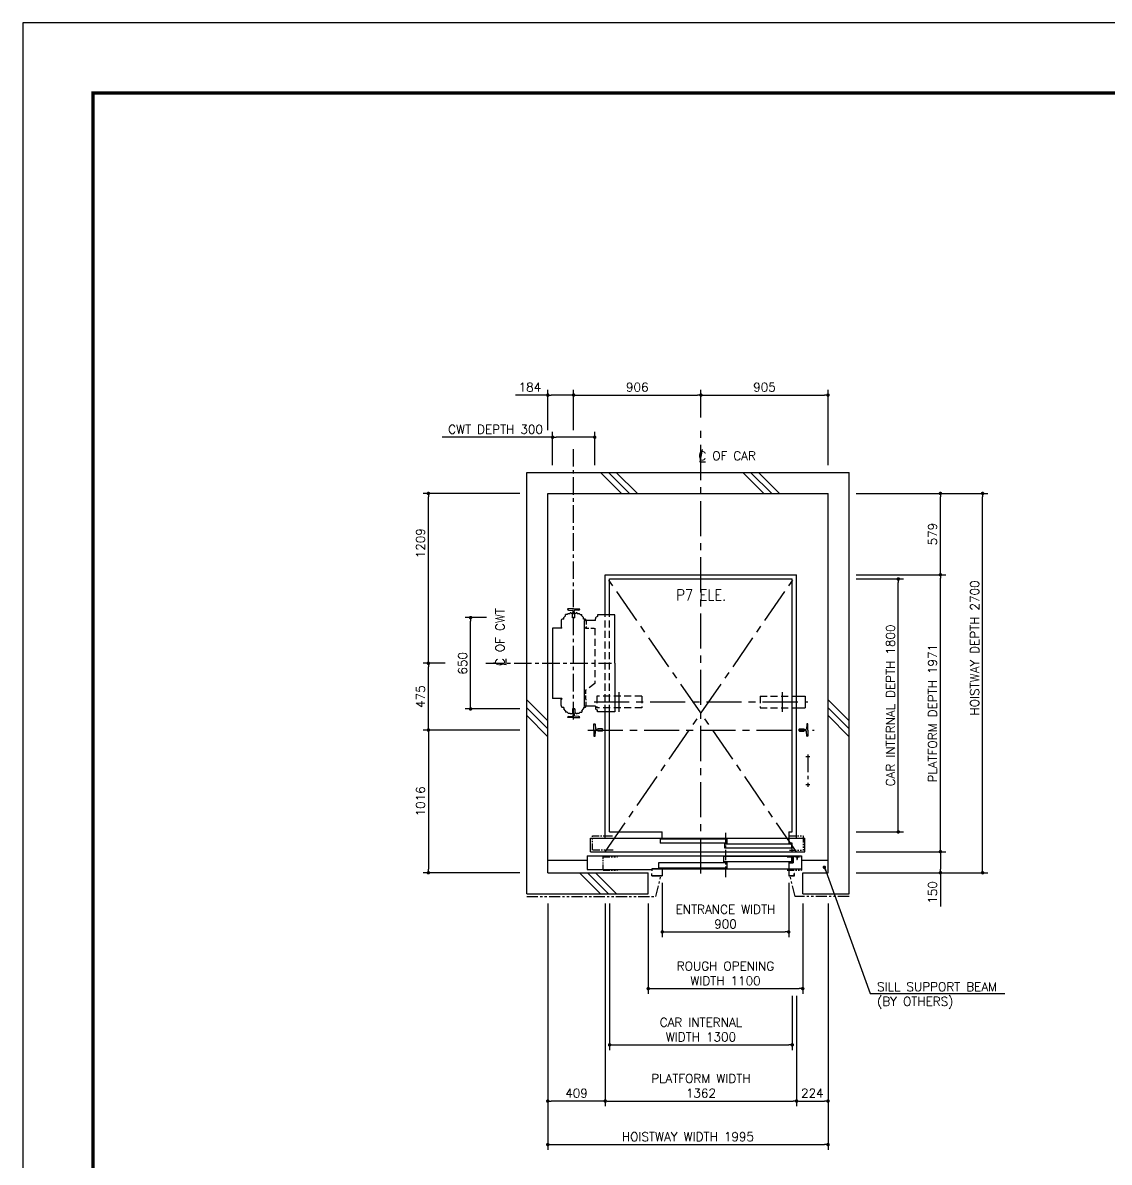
# Model space of a CAD drawing. Header units: millimetres. Extents: x -106996 to 276536, y -21995 to 37993.
# Drawn here: x -21000 to -13266, y -8110 to 0 of the extents above; entities that cross this region are included whole.
import ezdxf

# ---------------------------------------------------------------- set-up
doc = ezdxf.new("R2010")
doc.units = ezdxf.units.MM
doc.header["$LTSCALE"] = 100
for name, pattern in [('CENTERX2', [4, 2.5, -0.5, 0.5, -0.5]), ('DASHED', [0.75, 0.5, -0.25]), ('PHANTOM2', [31.75, 15.875, -3.175, 3.175, -3.175, 3.175, -3.175])]:
    doc.linetypes.add(name, pattern=pattern)
doc.layers.get('0').update_dxf_attribs({"color": 3})
for name, color, linetype in [('BUILDING', 3, 'Continuous'), ('CAR', 6, 'Continuous'), ('CENTER-LINE', 7, 'CENTERX2'), ('CWT', 1, 'Continuous'), ('DIM', 2, 'Continuous'), ('DOOR', 7, 'Continuous'), ('FRAME', 5, 'Continuous'), ('OTHERS', 4, 'Continuous'), ('TEXT', 7, 'Continuous'), ('W-DASHED-LINE', 111, 'PHANTOM2')]:
    doc.layers.add(name, color=color, linetype=linetype)
doc.styles.add('F1', font='romant.shx', dxfattribs={"width": 0.85})
doc.styles.get("Standard").update_dxf_attribs({"font": 'romans.shx', "bigfont": 'bigfont.shx'})
doc.dimstyles.new('1-50IN', dxfattribs={"dimscale": 25, "dimtxt": 2.5, "dimasz": 1, "dimexe": 1.5, "dimexo": 2, "dimgap": 1, "dimtad": 3, "dimdsep": 46, "dimtxsty": 'Standard', "dimblk1": 'DOT', "dimblk2": 'DOT', "dimsah": 1, "dimcen": 0.09, "dimclrd": 256, "dimclre": 256, "dimclrt": 256, "dimadec": 0, "dimazin": 0, "dimtfac": 1, "dimtmove": 0, "dimatfit": 3, "dimldrblk": 'DOT', "dimfxl": 0, "dimtolj": 1, "dimtzin": 0, "dimarcsym": 0})

# ---------------------------------------------------------------- blocks, each defined once
blk = doc.blocks.new('DOOR_2S_JJ900W')
at = {"layer": 'CAR'}
for p, q in [((-900, -45), (-900, 0)), ((0, 0), (0, -45))]:
    blk.add_line(p, q, dxfattribs=at)
at = {"layer": 'CENTER-LINE', "ltscale": 0.3}
blk.add_line((-450, -6.9), (-450, -324.4), dxfattribs=at)
at = {"layer": 'DOOR'}
for p, q in [((-1410, -45), (115, -45)), ((-1410, -141), (-1410, -45)), ((-915, -49), (-440, -49)), ((-915, -49), (-915, -81)), ((-915, -49), (-915, -81)), ((-440, -81), (-915, -81)), ((-440, -49), (-440, -81)), ((0, -45), (0, -81)), ((25, -81), (0, -81)), ((25, -141), (25, -81)), ((115, -141), (115, -45)), ((-1410, -141), (115, -141)), ((-455, -85), (20, -85)), ((-455, -117), (-455, -85)), ((20, -117), (-455, -117)), ((20, -85), (20, -117)), ((-1435, -171), (-1435, -267)), ((-1435, -171), (90, -171)), ((-925, -218), (-440, -218)), ((-925, -258), (-925, -218)), ((-465, -174), (-465, -214)), ((-465, -174), (20, -174)), ((20, -214), (-465, -214)), ((-440, -218), (-440, -258)), ((20, -174), (20, -214)), ((90, -171), (90, -262)), ((-1435, -267), (-975, -267)), ((-440, -258), (-925, -258)), ((-900, -262), (60, -262)), ((-900, -262), (90, -262))]:
    blk.add_line(p, q, dxfattribs=at)
at = {"layer": 'OTHERS'}
for p, q in [((0, -218), (30, -218)), ((0, -218), (0, -312)), ((1.6, -219.6), (31.6, -219.6)), ((1.6, -219.6), (1.6, -310.4)), ((30, -171), (30, -218)), ((30, -171), (60, -171)), ((31.6, -172.6), (31.6, -219.6)), ((31.6, -172.6), (58.4, -172.6)), ((58.4, -172.6), (58.4, -196)), ((58.4, -196), (60, -196)), ((60, -171), (60, -196)), ((-975, -262), (-975, -277)), ((-975, -262), (-900, -262)), ((-973.4, -277), (-975, -277)), ((-975, -312), (-975, -297)), ((-973.4, -297), (-975, -297)), ((-975, -312), (-900, -312)), ((-975, -312), (-900, -312)), ((-900, -262), (-974.8, -262)), ((-973.4, -263.6), (-973.4, -277)), ((-901.6, -263.6), (-973.4, -263.6)), ((-973.4, -310.4), (-973.4, -297)), ((-973.4, -310.4), (-901.6, -310.4)), ((-901.6, -263.6), (-901.6, -310.4)), ((-900, -262), (-900, -312)), ((0, -312), (40, -312)), ((1.6, -310.4), (38.4, -310.4)), ((38.4, -310.4), (38.4, -297)), ((40, -297), (38.4, -297)), ((40, -312), (40, -297)), ((40, -312), (40, -310.4))]:
    blk.add_line(p, q, dxfattribs=at)
at = {"layer": 'W-DASHED-LINE', "ltscale": 0.03}
for p, q in [((-1397, -27.5), (-1249, -27.5)), ((-1397, -131), (-1397, -27.5)), ((5, -27.5), (102, -27.5)), ((102, -27.5), (102, -131)), ((-1249, -131), (-1397, -131)), ((5, -131), (102, -131)), ((-1320, -178), (-1218.5, -178)), ((-10, -178), (90, -178)), ((-1320, -273), (-1218.5, -273)), ((-10, -273), (90, -273))]:
    blk.add_line(p, q, dxfattribs=at)
at = {"layer": 'W-DASHED-LINE', "ltscale": 0.025}
for p, q in [((-1320, -273), (-1320, -178)), ((90, -178), (90, -273))]:
    blk.add_line(p, q, dxfattribs=at)
blk = doc.blocks.new('RAIL2')
at = {"layer": 'OTHERS'}
for p, q in [((-62, 0), (-62, 44.5)), ((-62, 44.5), (-55.9, 44.5)), ((-62, 0), (-62, -44.5)), ((-54, 42.7), (-51.3, 8.6)), ((-37.3, 4), (-46.3, 4)), ((-33.4, 7.9), (-37.3, 4)), ((-1, 7.9), (-33.4, 7.9)), ((-1, 7.9), (0, 6.9)), ((0, 0), (0, 6.9)), ((0, 0), (0, -6.9)), ((-62, -44.5), (-55.9, -44.5)), ((-54, -42.7), (-51.3, -8.6)), ((-37.3, -4), (-46.3, -4)), ((-33.4, -7.9), (-37.3, -4)), ((-1, -7.9), (-33.4, -7.9)), ((-1, -7.9), (0, -6.9))]:
    blk.add_line(p, q, dxfattribs=at)
for centre, radius, start, end in [((-55.9, 42.5), 2, 4.51769, 90), ((-46.3, 9), 5, 184.51769, 270), ((-55.9, -42.5), 2, 270, 355.48231), ((-46.3, -9), 5, 90, 175.48231)]:
    blk.add_arc(centre, radius, start, end, dxfattribs=at)
blk = doc.blocks.new('GOV')
at = {"layer": 'OTHERS', "linetype": 'CENTERX2', "ltscale": 0.5}
for p, q in [((15, 0), (-15, 0)), ((0, 15), (0, -215)), ((15, -200), (-15, -200))]:
    blk.add_line(p, q, dxfattribs=at)
for centre in [(0, 0), (0, -200)]:
    blk.add_circle(centre, 3, dxfattribs=at)
blk = doc.blocks.new('RS_L')
at = {"layer": 'OTHERS', "linetype": 'DASHED'}
for p, q in [((-160, 41.5), (-160, -41.5)), ((160, 41.5), (-160, 41.5)), ((160, 41.5), (160, -41.5)), ((160, -41.5), (-160, -41.5))]:
    blk.add_line(p, q, dxfattribs=at)
blk = doc.blocks.new('RS_R')
at = {"layer": 'OTHERS', "linetype": 'DASHED'}
for p, q in [((-160, 41.5), (-160, -41.5)), ((-160, 41.5), (100, 41.5)), ((-160, -41.5), (100, -41.5))]:
    blk.add_line(p, q, dxfattribs=at)
at = {"layer": 'OTHERS'}
for p, q in [((100, 41.5), (160, 41.5)), ((160, 41.5), (160, -41.5)), ((100, -41.5), (160, -41.5))]:
    blk.add_line(p, q, dxfattribs=at)
blk = doc.blocks.new('CWT_A03')
at = {"layer": 'CWT'}
for p, q in [((-57.5, 337.5), (-70, 325)), ((-70, 315), (-70, 325)), ((-47, 348), (-57.5, 348)), ((-57.5, 337.5), (-57.5, 348)), ((-40, 355), (-47, 348)), ((-40, 355), (-24.5, 355)), ((-24.5, 355), (-24.5, 360)), ((-18.5, 360), (-24.5, 360)), ((-18.5, 357), (-18.5, 360)), ((-18.5, 357), (-8.5, 357)), ((-8.5, 324), (-8.5, 357)), ((8.5, 324), (8.5, 354)), ((14.9, 354), (8.5, 354)), ((18.5, 354), (14.9, 354)), ((18.5, 354), (18.5, 359)), ((24.5, 359), (18.5, 359)), ((24.5, 355), (24.5, 359)), ((24.5, 355), (40, 355)), ((40, 355), (47, 348)), ((47, 348), (57.5, 348)), ((57.5, 337.5), (57.5, 348)), ((57.5, 337.5), (70, 325)), ((70, 315), (70, 325)), ((-90, 300), (-90, 255)), ((-90, 255), (-84, 255)), ((-84, 250), (-90, 250)), ((-84, 250), (-84, 255)), ((-70, 315), (-75, 315)), ((8.5, 324), (-8.5, 324)), ((75, 315), (70, 315)), ((-84, -250), (-90, -250)), ((-90, -255), (-84, -255)), ((-90, -300), (-90, -255)), ((-84, -250), (-84, -255)), ((-70, -315), (-75, -315)), ((-70, -315), (-70, -325)), ((-8.5, -324), (-8.5, -357)), ((8.5, -324), (-8.5, -324)), ((8.5, -324), (8.5, -354)), ((75, -315), (70, -315)), ((70, -315), (70, -325)), ((-57.5, -337.5), (-70, -325)), ((-57.5, -337.5), (-57.5, -348)), ((-47, -348), (-57.5, -348)), ((-40, -355), (-47, -348)), ((-40, -355), (-24.5, -355)), ((-24.5, -355), (-24.5, -360)), ((-18.5, -360), (-24.5, -360)), ((-18.5, -357), (-18.5, -360)), ((-18.5, -357), (-8.5, -357)), ((14.9, -354), (8.5, -354)), ((18.5, -354), (14.9, -354)), ((18.5, -354), (18.5, -359)), ((24.5, -359), (18.5, -359)), ((24.5, -355), (40, -355)), ((24.5, -355), (24.5, -359)), ((40, -355), (47, -348)), ((47, -348), (57.5, -348)), ((57.5, -337.5), (70, -325)), ((57.5, -337.5), (57.5, -348))]:
    blk.add_line(p, q, dxfattribs=at)
at = {"layer": 'CWT', "ltscale": 2}
for p, q in [((-150, 250), (-150, -250)), ((-84, 250), (-150, 250)), ((-84, -250), (-150, -250))]:
    blk.add_line(p, q, dxfattribs=at)
at = {"layer": 'CWT', "linetype": 'DASHED', "ltscale": 0.5}
for p, q in [((84, 255), (90, 255)), ((84, 255), (84, 250)), ((84, 250), (150, 250)), ((90, 300), (90, 255)), ((84, -192.1), (84, -255)), ((84, -255), (90, -255)), ((90, -300), (90, -255))]:
    blk.add_line(p, q, dxfattribs=at)
at = {"layer": 'CWT', "linetype": 'DASHED'}
for p, q in [((150, 250), (150, -145)), ((150, -145), (84, -192.1))]:
    blk.add_line(p, q, dxfattribs=at)
at = {"layer": 'CWT'}
for centre, start, end in [((-75, 300), 90, 180), ((75, 300), 0, 90), ((-75, -300), 180, 199.47122), ((-75, -300), 199.47122, 270), ((75, -300), 270, 340.52878), ((75, -300), 340.52878, 0)]:
    blk.add_arc(centre, 15, start, end, dxfattribs=at)
at = {"layer": 'OTHERS'}
for p, q in [((0, 387), (-44.5, 387)), ((-44.5, 387), (-44.5, 386.5)), ((-37.1, 378.5), (-8.6, 376.3)), ((-7.9, 358.4), (-4, 362.3)), ((-7.9, 326), (-7.9, 358.4)), ((-7.9, 326), (-6.9, 325)), ((0, 325), (-6.9, 325)), ((-4, 362.3), (-4, 371.3)), ((0, 387), (44.5, 387)), ((0, 325), (6.9, 325)), ((4, 362.3), (4, 371.3)), ((7.9, 358.4), (4, 362.3)), ((7.9, 326), (6.9, 325)), ((7.9, 326), (7.9, 358.4)), ((37.1, 378.5), (8.6, 376.3)), ((44.5, 387), (44.5, 386.5)), ((-44.5, -387), (-44.5, -386.5)), ((0, -387), (-44.5, -387)), ((-37.1, -378.5), (-8.6, -376.3)), ((-7.9, -326), (-6.9, -325)), ((-7.9, -326), (-7.9, -358.4)), ((-7.9, -358.4), (-4, -362.3)), ((0, -325), (-6.9, -325)), ((-4, -362.3), (-4, -371.3)), ((0, -325), (6.9, -325)), ((0, -387), (44.5, -387)), ((7.9, -358.4), (4, -362.3)), ((4, -362.3), (4, -371.3)), ((7.9, -326), (6.9, -325)), ((7.9, -326), (7.9, -358.4)), ((37.1, -378.5), (8.6, -376.3)), ((44.5, -387), (44.5, -386.5))]:
    blk.add_line(p, q, dxfattribs=at)
for centre, radius, start, end in [((-36.5, 386.5), 8, 180, 265.48231), ((-9, 371.3), 5, 0, 85.48231), ((9, 371.3), 5, 94.51769, 180), ((36.5, 386.5), 8, 274.51769, 0), ((-36.5, -386.5), 8, 94.51769, 180), ((-9, -371.3), 5, 274.51769, 0), ((9, -371.3), 5, 180, 265.48231), ((36.5, -386.5), 8, 0, 85.48231)]:
    blk.add_arc(centre, radius, start, end, dxfattribs=at)
blk = doc.blocks.new('CWT_OUT_B')
at = {"layer": 'CWT', "color": 2, "linetype": 'Continuous'}
for p, q in [((292.7, 345), (170, 345)), ((170, 345), (170, 332.5)), ((292.7, 0), (292.7, 345)), ((76, 305), (76, -305)), ((155, 305), (76, 305)), ((155, 305), (155, 317.5)), ((292.7, 0), (292.7, -345)), ((155, -305), (76, -305)), ((155, -305), (155, -317.5)), ((170, -345), (170, -332.5)), ((292.7, -345), (170, -345))]:
    blk.add_line(p, q, dxfattribs=at)
for centre, start, end in [((170, 317.5), 90, 180), ((170, -317.5), 180, 270)]:
    blk.add_arc(centre, 15, start, end, dxfattribs=at)
blk = doc.blocks.new('CL_CAR')
at = {"layer": 'DIM'}
for p, q in [((7.8, 89), (-7.8, 0)), ((-7.8, 0), (32, 0))]:
    blk.add_line(p, q, dxfattribs=at)
at = {"layer": 'DIM', "insert": (-18.6, 12.6), "char_height": 62.5, "attachment_point": 7}
blk.add_mtext('C OF CAR', dxfattribs=at)
blk = doc.blocks.new('CL_CWT')
at = {"layer": 'DIM'}
for p, q in [((-89, 6.7), (0, -9)), ((0, -9), (0, 30.9))]:
    blk.add_line(p, q, dxfattribs=at)
at = {"layer": 'DIM', "insert": (-12.6, -19.8), "char_height": 62.5, "attachment_point": 7, "rotation": 90}
blk.add_mtext('C OF CWT', dxfattribs=at)
blk = doc.blocks.new('_DOT')
at = {"color": 0, "linetype": 'ByBlock'}
blk.add_line((-0.5, 0), (-1, 0), dxfattribs=at)
at = {"color": 0, "linetype": 'ByBlock', "const_width": 0.5}
blk.add_lwpolyline([(-0.25, 0, 1), (0.25, 0, 1)], format="xyb", close=True, dxfattribs=at)
blk = doc.blocks.new('*D161')
at = {"layer": 'DEFPOINTS', "color": 0, "transparency": 16777216}
for p in [(-16447.5, -6071), (-15547.5, -6071), (-15547.5, -6471)]:
    blk.add_point(p, dxfattribs=at)
at = {"layer": 'DIM', "lineweight": -2, "transparency": 16777216}
for p, q in [((-16447.5, -6121), (-16447.5, -6508.5)), ((-15547.5, -6121), (-15547.5, -6508.5)), ((-16422.5, -6471), (-15572.5, -6471))]:
    blk.add_line(p, q, dxfattribs=at)
at = {"layer": 'DIM', "lineweight": -2, "transparency": 16777216, "xscale": 25, "yscale": 25, "zscale": 25, "rotation": 180}
blk.add_blockref('_DOT', (-16447.5, -6471), dxfattribs=at)
at = {"layer": 'DIM', "lineweight": -2, "transparency": 16777216, "xscale": 25, "yscale": 25, "zscale": 25}
blk.add_blockref('_DOT', (-15547.5, -6471), dxfattribs=at)
at = {"layer": 'DIM', "transparency": 16777216, "insert": (-15997.5, -6362.7), "char_height": 62.5, "attachment_point": 5}
blk.add_mtext('\\A1;ENTRANCE WIDTH\\P900', dxfattribs=at)
blk = doc.blocks.new('*D162')
at = {"layer": 'DEFPOINTS', "color": 0, "transparency": 16777216}
for p in [(-16547.5, -6220), (-15447.5, -6220), (-15447.5, -6875)]:
    blk.add_point(p, dxfattribs=at)
at = {"layer": 'DIM', "lineweight": -2, "transparency": 16777216}
for p, q in [((-16547.5, -6270), (-16547.5, -6912.5)), ((-15447.5, -6270), (-15447.5, -6912.5)), ((-16522.5, -6875), (-15472.5, -6875))]:
    blk.add_line(p, q, dxfattribs=at)
at = {"layer": 'DIM', "lineweight": -2, "transparency": 16777216, "xscale": 25, "yscale": 25, "zscale": 25, "rotation": 180}
blk.add_blockref('_DOT', (-16547.5, -6875), dxfattribs=at)
at = {"layer": 'DIM', "lineweight": -2, "transparency": 16777216, "xscale": 25, "yscale": 25, "zscale": 25}
blk.add_blockref('_DOT', (-15447.5, -6875), dxfattribs=at)
at = {"layer": 'DIM', "transparency": 16777216, "insert": (-15997.5, -6766.7), "char_height": 62.5, "attachment_point": 5}
blk.add_mtext('\\A1;ROUGH OPENING\\PWIDTH 1100', dxfattribs=at)
blk = doc.blocks.new('*D163')
at = {"layer": 'DEFPOINTS', "color": 0, "transparency": 16777216}
for p in [(-16822.5, -6220), (-15522.5, -6875), (-15522.5, -7275)]:
    blk.add_point(p, dxfattribs=at)
at = {"layer": 'DIM', "lineweight": -2, "transparency": 16777216}
for p, q in [((-16822.5, -6270), (-16822.5, -7312.5)), ((-15522.5, -6925), (-15522.5, -7312.5)), ((-16797.5, -7275), (-15547.5, -7275))]:
    blk.add_line(p, q, dxfattribs=at)
at = {"layer": 'DIM', "lineweight": -2, "transparency": 16777216, "xscale": 25, "yscale": 25, "zscale": 25, "rotation": 180}
blk.add_blockref('_DOT', (-16822.5, -7275), dxfattribs=at)
at = {"layer": 'DIM', "lineweight": -2, "transparency": 16777216, "xscale": 25, "yscale": 25, "zscale": 25}
blk.add_blockref('_DOT', (-15522.5, -7275), dxfattribs=at)
at = {"layer": 'DIM', "transparency": 16777216, "insert": (-16172.5, -7166.7), "char_height": 62.5, "attachment_point": 5}
blk.add_mtext('\\A1;CAR INTERNAL\\PWIDTH 1300', dxfattribs=at)
blk = doc.blocks.new('*D164')
at = {"layer": 'DEFPOINTS', "color": 0, "transparency": 16777216}
for p in [(-16853.5, -6220), (-15491.5, -6875), (-15491.5, -7675)]:
    blk.add_point(p, dxfattribs=at)
at = {"layer": 'DIM', "lineweight": -2, "transparency": 16777216}
for p, q in [((-16853.5, -6270), (-16853.5, -7712.5)), ((-15491.5, -6925), (-15491.5, -7712.5)), ((-16828.5, -7675), (-15516.5, -7675))]:
    blk.add_line(p, q, dxfattribs=at)
at = {"layer": 'DIM', "lineweight": -2, "transparency": 16777216, "xscale": 25, "yscale": 25, "zscale": 25, "rotation": 180}
blk.add_blockref('_DOT', (-16853.5, -7675), dxfattribs=at)
at = {"layer": 'DIM', "lineweight": -2, "transparency": 16777216, "xscale": 25, "yscale": 25, "zscale": 25}
blk.add_blockref('_DOT', (-15491.5, -7675), dxfattribs=at)
at = {"layer": 'DIM', "transparency": 16777216, "insert": (-16172.5, -7566.7), "char_height": 62.5, "attachment_point": 5}
blk.add_mtext('\\A1;PLATFORM WIDTH\\P1362', dxfattribs=at)
blk = doc.blocks.new('*D165')
at = {"layer": 'DEFPOINTS', "color": 0, "transparency": 16777216}
for p in [(-17262.5, -6220), (-15267.5, -6220), (-15267.5, -7985)]:
    blk.add_point(p, dxfattribs=at)
at = {"layer": 'DIM', "lineweight": -2, "transparency": 16777216}
for p, q in [((-17262.5, -6270), (-17262.5, -8022.5)), ((-15267.5, -6270), (-15267.5, -8022.5)), ((-17237.5, -7985), (-15292.5, -7985))]:
    blk.add_line(p, q, dxfattribs=at)
at = {"layer": 'DIM', "lineweight": -2, "transparency": 16777216, "xscale": 25, "yscale": 25, "zscale": 25, "rotation": 180}
blk.add_blockref('_DOT', (-17262.5, -7985), dxfattribs=at)
at = {"layer": 'DIM', "lineweight": -2, "transparency": 16777216, "xscale": 25, "yscale": 25, "zscale": 25}
blk.add_blockref('_DOT', (-15267.5, -7985), dxfattribs=at)
at = {"layer": 'DIM', "transparency": 16777216, "insert": (-16265, -7928.8), "char_height": 62.5, "attachment_point": 5}
blk.add_mtext('\\A1;HOISTWAY WIDTH 1995', dxfattribs=at)
blk = doc.blocks.new('*D166')
at = {"layer": 'DEFPOINTS', "color": 0, "transparency": 16777216}
for p in [(-17262.5, -6220), (-16853.5, -6220), (-17262.5, -7675)]:
    blk.add_point(p, dxfattribs=at)
at = {"layer": 'DIM', "lineweight": -2, "transparency": 16777216}
for p, q in [((-17262.5, -6270), (-17262.5, -7712.5)), ((-16853.5, -6270), (-16853.5, -7712.5)), ((-16878.5, -7675), (-17237.5, -7675))]:
    blk.add_line(p, q, dxfattribs=at)
at = {"layer": 'DIM', "lineweight": -2, "transparency": 16777216, "xscale": 25, "yscale": 25, "zscale": 25, "rotation": 180}
blk.add_blockref('_DOT', (-17262.5, -7675), dxfattribs=at)
at = {"layer": 'DIM', "lineweight": -2, "transparency": 16777216, "xscale": 25, "yscale": 25, "zscale": 25}
blk.add_blockref('_DOT', (-16853.5, -7675), dxfattribs=at)
at = {"layer": 'DIM', "transparency": 16777216, "insert": (-17058, -7618.8), "char_height": 62.5, "attachment_point": 5}
blk.add_mtext('\\A1;409', dxfattribs=at)
blk = doc.blocks.new('*D167')
at = {"layer": 'DEFPOINTS', "color": 0, "transparency": 16777216}
for p in [(-15267.5, -6220), (-15491.5, -6875), (-15267.5, -7675)]:
    blk.add_point(p, dxfattribs=at)
at = {"layer": 'DIM', "lineweight": -2, "transparency": 16777216}
for p, q in [((-15267.5, -6270), (-15267.5, -7712.5)), ((-15491.5, -6925), (-15491.5, -7712.5)), ((-15466.5, -7675), (-15292.5, -7675))]:
    blk.add_line(p, q, dxfattribs=at)
at = {"layer": 'DIM', "lineweight": -2, "transparency": 16777216, "xscale": 25, "yscale": 25, "zscale": 25, "rotation": 180}
blk.add_blockref('_DOT', (-15491.5, -7675), dxfattribs=at)
at = {"layer": 'DIM', "lineweight": -2, "transparency": 16777216, "xscale": 25, "yscale": 25, "zscale": 25}
blk.add_blockref('_DOT', (-15267.5, -7675), dxfattribs=at)
at = {"layer": 'DIM', "transparency": 16777216, "insert": (-15379.5, -7618.8), "char_height": 62.5, "attachment_point": 5}
blk.add_mtext('\\A1;224', dxfattribs=at)
blk = doc.blocks.new('*D168')
at = {"layer": 'DEFPOINTS', "color": 0, "transparency": 16777216}
for p in [(-17412.5, -5034), (-18112.5, -6050), (-17412.5, -6050)]:
    blk.add_point(p, dxfattribs=at)
at = {"layer": 'DIM', "lineweight": -2, "transparency": 16777216}
for p, q in [((-17462.5, -5034), (-18150, -5034)), ((-18112.5, -5059), (-18112.5, -6025)), ((-17462.5, -6050), (-18150, -6050))]:
    blk.add_line(p, q, dxfattribs=at)
at = {"layer": 'DIM', "lineweight": -2, "transparency": 16777216, "xscale": 25, "yscale": 25, "zscale": 25}
for p, rotation in [((-18112.5, -5034), 90), ((-18112.5, -6050), 270)]:
    blk.add_blockref('_DOT', p, dxfattribs=dict(at, rotation=rotation))
at = {"layer": 'DIM', "transparency": 16777216, "insert": (-18168.7, -5542), "char_height": 62.5, "attachment_point": 5, "rotation": 90}
blk.add_mtext('\\A1;1016', dxfattribs=at)
blk = doc.blocks.new('*D169')
at = {"layer": 'DEFPOINTS', "color": 0, "transparency": 16777216}
for p in [(-18112.5, -4559), (-17942.5, -4559), (-17412.5, -5034)]:
    blk.add_point(p, dxfattribs=at)
at = {"layer": 'DIM', "lineweight": -2, "transparency": 16777216}
for p, q in [((-17992.5, -4559), (-18150, -4559)), ((-18112.5, -5009), (-18112.5, -4584)), ((-17462.5, -5034), (-18150, -5034))]:
    blk.add_line(p, q, dxfattribs=at)
at = {"layer": 'DIM', "lineweight": -2, "transparency": 16777216, "xscale": 25, "yscale": 25, "zscale": 25}
for p, rotation in [((-18112.5, -4559), 90), ((-18112.5, -5034), 270)]:
    blk.add_blockref('_DOT', p, dxfattribs=dict(at, rotation=rotation))
at = {"layer": 'DIM', "transparency": 16777216, "insert": (-18168.7, -4796.5), "char_height": 62.5, "attachment_point": 5, "rotation": 90}
blk.add_mtext('\\A1;475', dxfattribs=at)
blk = doc.blocks.new('*D170')
at = {"layer": 'DEFPOINTS', "color": 0, "transparency": 16777216}
for p in [(-18112.5, -3350), (-17412.5, -3350), (-17942.5, -4559)]:
    blk.add_point(p, dxfattribs=at)
at = {"layer": 'DIM', "lineweight": -2, "transparency": 16777216}
for p, q in [((-17462.5, -3350), (-18150, -3350)), ((-18112.5, -4534), (-18112.5, -3375)), ((-17992.5, -4559), (-18150, -4559))]:
    blk.add_line(p, q, dxfattribs=at)
at = {"layer": 'DIM', "lineweight": -2, "transparency": 16777216, "xscale": 25, "yscale": 25, "zscale": 25}
for p, rotation in [((-18112.5, -3350), 90), ((-18112.5, -4559), 270)]:
    blk.add_blockref('_DOT', p, dxfattribs=dict(at, rotation=rotation))
at = {"layer": 'DIM', "transparency": 16777216, "insert": (-18168.7, -3704.5), "char_height": 62.5, "attachment_point": 5, "rotation": 90}
blk.add_mtext('\\A1;1209', dxfattribs=at)
blk = doc.blocks.new('*D171')
at = {"layer": 'DEFPOINTS', "color": 0, "transparency": 16777216}
for p in [(-17812.5, -4234), (-17649.5, -4234), (-17412.5, -4884)]:
    blk.add_point(p, dxfattribs=at)
at = {"layer": 'DIM', "lineweight": -2, "transparency": 16777216}
for p, q in [((-17699.5, -4234), (-17850, -4234)), ((-17812.5, -4859), (-17812.5, -4259)), ((-17462.5, -4884), (-17850, -4884))]:
    blk.add_line(p, q, dxfattribs=at)
at = {"layer": 'DIM', "lineweight": -2, "transparency": 16777216, "xscale": 25, "yscale": 25, "zscale": 25}
for p, rotation in [((-17812.5, -4234), 90), ((-17812.5, -4884), 270)]:
    blk.add_blockref('_DOT', p, dxfattribs=dict(at, rotation=rotation))
at = {"layer": 'DIM', "transparency": 16777216, "insert": (-17868.7, -4559), "char_height": 62.5, "attachment_point": 5, "rotation": 90}
blk.add_mtext('\\A1;650', dxfattribs=at)
blk = doc.blocks.new('*D172')
at = {"layer": 'DEFPOINTS', "color": 0, "transparency": 16777216}
for p in [(-17262.5, -2650), (-17262.5, -2950), (-17078.5, -2950)]:
    blk.add_point(p, dxfattribs=at)
at = {"layer": 'DIM', "lineweight": -2, "transparency": 16777216}
for p, q in [((-17262.5, -2650), (-17492.3, -2650)), ((-17262.5, -2900), (-17262.5, -2612.5)), ((-17103.5, -2650), (-17237.5, -2650)), ((-17078.5, -2900), (-17078.5, -2612.5))]:
    blk.add_line(p, q, dxfattribs=at)
at = {"layer": 'DIM', "lineweight": -2, "transparency": 16777216, "xscale": 25, "yscale": 25, "zscale": 25, "rotation": 180}
blk.add_blockref('_DOT', (-17262.5, -2650), dxfattribs=at)
at = {"layer": 'DIM', "lineweight": -2, "transparency": 16777216, "xscale": 25, "yscale": 25, "zscale": 25}
blk.add_blockref('_DOT', (-17078.5, -2650), dxfattribs=at)
at = {"layer": 'DIM', "transparency": 16777216, "insert": (-17389.9, -2593.8), "char_height": 62.5, "attachment_point": 5}
blk.add_mtext('\\A1;184', dxfattribs=at)
blk = doc.blocks.new('*D173')
at = {"layer": 'DEFPOINTS', "color": 0, "transparency": 16777216}
for p in [(-16172.5, -2650), (-16172.5, -2860.5), (-17078.5, -2950)]:
    blk.add_point(p, dxfattribs=at)
at = {"layer": 'DIM', "lineweight": -2, "transparency": 16777216}
for p, q in [((-17078.5, -2900), (-17078.5, -2612.5)), ((-17053.5, -2650), (-16197.5, -2650)), ((-16172.5, -2810.5), (-16172.5, -2612.5))]:
    blk.add_line(p, q, dxfattribs=at)
at = {"layer": 'DIM', "lineweight": -2, "transparency": 16777216, "xscale": 25, "yscale": 25, "zscale": 25, "rotation": 180}
blk.add_blockref('_DOT', (-17078.5, -2650), dxfattribs=at)
at = {"layer": 'DIM', "lineweight": -2, "transparency": 16777216, "xscale": 25, "yscale": 25, "zscale": 25}
blk.add_blockref('_DOT', (-16172.5, -2650), dxfattribs=at)
at = {"layer": 'DIM', "transparency": 16777216, "insert": (-16625.5, -2593.8), "char_height": 62.5, "attachment_point": 5}
blk.add_mtext('\\A1;906', dxfattribs=at)
blk = doc.blocks.new('*D174')
at = {"layer": 'DEFPOINTS', "color": 0, "transparency": 16777216}
for p in [(-15267.5, -2650), (-16172.5, -2860.5), (-15267.5, -3200)]:
    blk.add_point(p, dxfattribs=at)
at = {"layer": 'DIM', "lineweight": -2, "transparency": 16777216}
for p, q in [((-16172.5, -2810.5), (-16172.5, -2612.5)), ((-16147.5, -2650), (-15292.5, -2650)), ((-15267.5, -3150), (-15267.5, -2612.5))]:
    blk.add_line(p, q, dxfattribs=at)
at = {"layer": 'DIM', "lineweight": -2, "transparency": 16777216, "xscale": 25, "yscale": 25, "zscale": 25, "rotation": 180}
blk.add_blockref('_DOT', (-16172.5, -2650), dxfattribs=at)
at = {"layer": 'DIM', "lineweight": -2, "transparency": 16777216, "xscale": 25, "yscale": 25, "zscale": 25}
blk.add_blockref('_DOT', (-15267.5, -2650), dxfattribs=at)
at = {"layer": 'DIM', "transparency": 16777216, "insert": (-15720, -2593.8), "char_height": 62.5, "attachment_point": 5}
blk.add_mtext('\\A1;905', dxfattribs=at)
blk = doc.blocks.new('*D175')
at = {"layer": 'DEFPOINTS', "color": 0, "transparency": 16777216}
for p in [(-17228.5, -2950), (-17228.5, -3200), (-16928.5, -3200)]:
    blk.add_point(p, dxfattribs=at)
at = {"layer": 'DIM', "lineweight": -2, "transparency": 16777216}
for p, q in [((-17228.5, -3150), (-17228.5, -2912.5)), ((-16928.5, -3150), (-16928.5, -2912.5)), ((-17228.5, -2950), (-18015.4, -2950)), ((-16953.5, -2950), (-17203.5, -2950))]:
    blk.add_line(p, q, dxfattribs=at)
at = {"layer": 'DIM', "lineweight": -2, "transparency": 16777216, "xscale": 25, "yscale": 25, "zscale": 25, "rotation": 180}
blk.add_blockref('_DOT', (-17228.5, -2950), dxfattribs=at)
at = {"layer": 'DIM', "lineweight": -2, "transparency": 16777216, "xscale": 25, "yscale": 25, "zscale": 25}
blk.add_blockref('_DOT', (-16928.5, -2950), dxfattribs=at)
at = {"layer": 'DIM', "transparency": 16777216, "insert": (-17634.5, -2893.8), "char_height": 62.5, "attachment_point": 5}
blk.add_mtext('\\A1;CWT DEPTH 300', dxfattribs=at)
blk = doc.blocks.new('*D176')
at = {"layer": 'DEFPOINTS', "color": 0, "transparency": 16777216}
for p in [(-15117.5, -3959), (-14767.5, -3959), (-15117.5, -5759)]:
    blk.add_point(p, dxfattribs=at)
at = {"layer": 'DIM', "lineweight": -2, "transparency": 16777216}
for p, q in [((-15067.5, -3959), (-14730, -3959)), ((-14767.5, -5734), (-14767.5, -3984)), ((-15067.5, -5759), (-14730, -5759))]:
    blk.add_line(p, q, dxfattribs=at)
at = {"layer": 'DIM', "lineweight": -2, "transparency": 16777216, "xscale": 25, "yscale": 25, "zscale": 25}
for p, rotation in [((-14767.5, -3959), 90), ((-14767.5, -5759), 270)]:
    blk.add_blockref('_DOT', p, dxfattribs=dict(at, rotation=rotation))
at = {"layer": 'DIM', "transparency": 16777216, "insert": (-14823.7, -4859), "char_height": 62.5, "attachment_point": 5, "rotation": 90}
blk.add_mtext('\\A1;CAR INTERNAL DEPTH 1800', dxfattribs=at)
blk = doc.blocks.new('*D177')
at = {"layer": 'DEFPOINTS', "color": 0, "transparency": 16777216}
for p in [(-15117.5, -3929), (-14467.5, -3929), (-15117.5, -5900)]:
    blk.add_point(p, dxfattribs=at)
at = {"layer": 'DIM', "lineweight": -2, "transparency": 16777216}
for p, q in [((-15067.5, -3929), (-14430, -3929)), ((-14467.5, -5875), (-14467.5, -3954)), ((-15067.5, -5900), (-14430, -5900))]:
    blk.add_line(p, q, dxfattribs=at)
at = {"layer": 'DIM', "lineweight": -2, "transparency": 16777216, "xscale": 25, "yscale": 25, "zscale": 25}
for p, rotation in [((-14467.5, -3929), 90), ((-14467.5, -5900), 270)]:
    blk.add_blockref('_DOT', p, dxfattribs=dict(at, rotation=rotation))
at = {"layer": 'DIM', "transparency": 16777216, "insert": (-14523.7, -4914.5), "char_height": 62.5, "attachment_point": 5, "rotation": 90}
blk.add_mtext('\\A1;PLATFORM DEPTH 1971', dxfattribs=at)
blk = doc.blocks.new('*D178')
at = {"layer": 'DEFPOINTS', "color": 0, "transparency": 16777216}
for p in [(-15117.5, -3350), (-14167.5, -3350), (-15117.5, -6050)]:
    blk.add_point(p, dxfattribs=at)
at = {"layer": 'DIM', "lineweight": -2, "transparency": 16777216}
for p, q in [((-15067.5, -3350), (-14130, -3350)), ((-14167.5, -6025), (-14167.5, -3375)), ((-15067.5, -6050), (-14130, -6050))]:
    blk.add_line(p, q, dxfattribs=at)
at = {"layer": 'DIM', "lineweight": -2, "transparency": 16777216, "xscale": 25, "yscale": 25, "zscale": 25}
for p, rotation in [((-14167.5, -3350), 90), ((-14167.5, -6050), 270)]:
    blk.add_blockref('_DOT', p, dxfattribs=dict(at, rotation=rotation))
at = {"layer": 'DIM', "transparency": 16777216, "insert": (-14223.7, -4450), "char_height": 62.5, "attachment_point": 5, "rotation": 90}
blk.add_mtext('\\A1;HOISTWAY DEPTH 2700', dxfattribs=at)
blk = doc.blocks.new('*D179')
at = {"layer": 'DEFPOINTS', "color": 0, "transparency": 16777216}
for p in [(-15117.5, -5900), (-15117.5, -6050), (-14467.5, -6050)]:
    blk.add_point(p, dxfattribs=at)
at = {"layer": 'DIM', "lineweight": -2, "transparency": 16777216}
for p, q in [((-15067.5, -5900), (-14430, -5900)), ((-14467.5, -5925), (-14467.5, -6025)), ((-15067.5, -6050), (-14430, -6050)), ((-14467.5, -6050), (-14467.5, -6291.4))]:
    blk.add_line(p, q, dxfattribs=at)
at = {"layer": 'DIM', "lineweight": -2, "transparency": 16777216, "xscale": 25, "yscale": 25, "zscale": 25}
for p, rotation in [((-14467.5, -5900), 90), ((-14467.5, -6050), 270)]:
    blk.add_blockref('_DOT', p, dxfattribs=dict(at, rotation=rotation))
at = {"layer": 'DIM', "transparency": 16777216, "insert": (-14523.7, -6190.5), "char_height": 62.5, "attachment_point": 5, "rotation": 90}
blk.add_mtext('\\A1;150', dxfattribs=at)
blk = doc.blocks.new('*D180')
at = {"layer": 'DEFPOINTS', "color": 0, "transparency": 16777216}
for p in [(-15117.5, -3350), (-14467.5, -3350), (-15117.5, -3929)]:
    blk.add_point(p, dxfattribs=at)
at = {"layer": 'DIM', "lineweight": -2, "transparency": 16777216}
for p, q in [((-15067.5, -3350), (-14430, -3350)), ((-14467.5, -3904), (-14467.5, -3375)), ((-15067.5, -3929), (-14430, -3929))]:
    blk.add_line(p, q, dxfattribs=at)
at = {"layer": 'DIM', "lineweight": -2, "transparency": 16777216, "xscale": 25, "yscale": 25, "zscale": 25}
for p, rotation in [((-14467.5, -3350), 90), ((-14467.5, -3929), 270)]:
    blk.add_blockref('_DOT', p, dxfattribs=dict(at, rotation=rotation))
at = {"layer": 'DIM', "transparency": 16777216, "insert": (-14523.7, -3639.5), "char_height": 62.5, "attachment_point": 5, "rotation": 90}
blk.add_mtext('\\A1;579', dxfattribs=at)

msp = doc.modelspace()

# ---------------------------------------------------------------- linework, layer by layer
at = {"layer": 'BUILDING'}
for p, q in [((-17412.4999907, -3200.0000086), (-15117.4999907, -3200.0000086)), ((-17412.4999907, -6200.0000086), (-17412.4999907, -3200.0000086)), ((-16737.8199907, -3350.0000086), (-16887.8199907, -3200.0000086)), ((-16681.2499907, -3350.0000086), (-16831.2499907, -3200.0000086)), ((-16624.6799907, -3350.0000086), (-16774.6799907, -3200.0000086)), ((-15725.3199907, -3350.0000086), (-15875.3199907, -3200.0000086)), ((-15668.7499907, -3350.0000086), (-15818.7499907, -3200.0000086)), ((-15612.1799907, -3350.0000086), (-15762.1799907, -3200.0000086)), ((-15117.4999907, -6200.0000086), (-15117.4999907, -3200.0000086)), ((-17262.4999907, -3350.0000086), (-15267.4999907, -3350.0000086)), ((-17262.4999907, -6050.0000086), (-17262.4999907, -3350.0000086)), ((-15267.4999907, -6050.0000086), (-15267.4999907, -3350.0000086)), ((-17412.4999907, -4818.4300086), (-17262.4999907, -4968.4300086)), ((-15267.4999907, -4818.4300086), (-15117.4999907, -4968.4300086)), ((-17412.4999907, -4875.0000086), (-17262.4999907, -5025.0000086)), ((-17412.4999907, -4931.5700086), (-17262.4999907, -5081.5700086)), ((-15267.4999907, -4875.0000086), (-15117.4999907, -5025.0000086)), ((-15267.4999907, -4931.5700086), (-15117.4999907, -5081.5700086)), ((-17262.4999907, -5960.0000086), (-16982.4999907, -5960.0000086)), ((-15457.4999907, -5960.0000086), (-15267.4999907, -5960.0000086)), ((-17262.4999907, -6050.0000086), (-16547.4999907, -6050.0000086)), ((-16886.5699907, -6200.0000086), (-17036.5699907, -6050.0000086)), ((-16829.9999907, -6200.0000086), (-16979.9999907, -6050.0000086)), ((-16773.4299907, -6200.0000086), (-16923.4299907, -6050.0000086)), ((-16547.4999907, -6200.0000086), (-16547.4999907, -6050.0000086)), ((-15447.4999907, -6050.0000086), (-15267.4999907, -6050.0000086)), ((-15447.4999907, -6200.0000086), (-15447.4999907, -6050.0000086)), ((-17412.4999907, -6200.0000086), (-16547.4999907, -6200.0000086)), ((-15447.4999907, -6200.0000086), (-15117.4999907, -6200.0000086))]:
    msp.add_line(p, q, dxfattribs=at)
at = {"layer": 'CAR'}
for p, q in [((-16853.4999907, -3929.0000086), (-15491.4999907, -3929.0000086)), ((-16853.4999907, -4214.0000086), (-16853.4999907, -3929.0000086)), ((-16822.4999907, -3959.0000086), (-15522.4999907, -3959.0000086)), ((-16822.4999907, -4214.0000086), (-16822.4999907, -3959.0000086)), ((-15522.4999907, -5759.0000086), (-15522.4999907, -3959.0000086)), ((-15491.4999907, -5804.0000086), (-15491.4999907, -3929.0000086)), ((-16853.4999907, -5804.0000086), (-16853.4999907, -4904.0000086)), ((-16822.4999907, -5759.0000086), (-16822.4999907, -4904.0000086)), ((-16822.4999907, -5759.0000086), (-16447.4999907, -5759.0000086)), ((-15547.4999907, -5759.0000086), (-15522.4999907, -5759.0000086))]:
    msp.add_line(p, q, dxfattribs=at)
at = {"layer": 'CAR', "linetype": 'DASHED'}
for p, q in [((-16853.4999907, -4904.0000086), (-16853.4999907, -4214.0000086)), ((-16822.4999907, -4904.0000086), (-16822.4999907, -4214.0000086))]:
    msp.add_line(p, q, dxfattribs=at)
at = {"layer": 'CENTER-LINE'}
for p, q in [((-16172.4999907, -6054.8172086), (-16172.4999907, -2860.5000086)), ((-16853.4999907, -5900.0000086), (-15491.4999907, -3929.0000086)), ((-15491.4999907, -5900.0000086), (-16853.4999907, -3929.0000086)), ((-16753.4999907, -4904.0000086), (-16753.4999907, -4764.0000086)), ((-15591.4999907, -4904.0000086), (-15591.4999907, -4764.0000086)), ((-16933.4999907, -4834.0000086), (-15411.4999907, -4834.0000086)), ((-16977.4999907, -5034.0000086), (-15367.4999907, -5034.0000086))]:
    msp.add_line(p, q, dxfattribs=at)
at = {"layer": 'CENTER-LINE', "ltscale": 0.5}
for p, q in [((-17078.4999907, -4959.0000086), (-17078.4999907, -3013.2000086)), ((-17702.4999907, -4559.0000086), (-16808.4999907, -4559.0000086))]:
    msp.add_line(p, q, dxfattribs=at)
at = {"layer": 'DEFPOINTS'}
msp.add_lwpolyline([(-20999.9999907, -15000.0000086), (0.0000093, -15000.0000086), (0.0000093, -0.0000086), (-20999.9999907, -0.0000086)], close=True, dxfattribs=at)
at = {"layer": 'FRAME', "const_width": 25}
msp.add_lwpolyline([(-20499.9999907, -14500.0000086), (-499.9999907, -14500.0000086), (-499.9999907, -500.0000086), (-20499.9999907, -500.0000086)], close=True, dxfattribs=at)
at = {"layer": 'W-DASHED-LINE', "ltscale": 0.05}
for p, q in [((-16492.4999907, -6220.0000086), (-16457.4999907, -6071.0000086)), ((-15502.4999907, -6220.0000086), (-15537.4999907, -6071.0000086)), ((-17412.4999907, -6220.0000086), (-16492.4999907, -6220.0000086)), ((-15117.4999907, -6220.0000086), (-15502.4999907, -6220.0000086))]:
    msp.add_line(p, q, dxfattribs=at)

# ---------------------------------------------------------------- block references
at = {"layer": 'CWT'}
for name in ['CWT_A03', 'CWT_OUT_B']:
    msp.add_blockref(name, (-17078.4999907, -4559.0000086), dxfattribs=at)
at = {"layer": 'DIM'}
for name, p in [('CL_CAR', (-16172.4999907, -3125.5000086)), ('CL_CWT', (-17558.8999907, -4559.0000086))]:
    msp.add_blockref(name, p, dxfattribs=at)
at = {"layer": 'DOOR'}
msp.add_blockref('DOOR_2S_JJ900W', (-15547.4999907, -5759.0000086), dxfattribs=at)
at = {"layer": 'OTHERS'}
for name, p in [('RS_L', (-16753.4999907, -4834.0000086)), ('RS_R', (-15591.4999907, -4834.0000086)), ('RAIL2', (-16872.4999907, -5034.0000086)), ('GOV', (-15411.4999907, -5224.0000086))]:
    msp.add_blockref(name, p, dxfattribs=at)
at = {"layer": 'OTHERS', "rotation": 180}
msp.add_blockref('RAIL2', (-15472.4999907, -5034.0000086), dxfattribs=at)

# ---------------------------------------------------------------- texts
at = {"layer": 'DIM', "insert": (-14918.4999907, -6924.0000086), "char_height": 62.5, "attachment_point": 4}
msp.add_mtext('SILL SUPPORT BEAM\\P(BY OTHERS)', dxfattribs=at)
at = {"layer": 'TEXT', "color": 4, "insert": (-16347.7775942, -4033.2443254), "char_height": 80, "width": 956.668701908, "attachment_point": 1, "style": 'F1'}
msp.add_mtext('P7 ELE.', dxfattribs=at)

# ---------------------------------------------------------------- dimensions: what is measured, and where the dimension line sits
at = {"layer": 'DIM'}
for base, p1, p2, picture, middle in [((-17262.4999907, -2650.0000086), (-17078.4999907, -2950.0000086), (-17262.4999907, -2950.0000086), '*D172', (-17389.8809431, -2593.7500086)), ((-16172.4999907, -2650.0000086), (-17078.4999907, -2950.0000086), (-16172.4999907, -2860.5000086), '*D173', (-16625.4999907, -2593.7500086)), ((-15267.4999907, -2650.0000086), (-16172.4999907, -2860.5000086), (-15267.4999907, -3200.0000086), '*D174', (-15719.9999907, -2593.7500086)), ((-17262.4999907, -7675.0000086), (-16853.4999907, -6220.0000086), (-17262.4999907, -6220.0000086), '*D166', (-17057.9999907, -7618.7500086)), ((-15267.4999907, -7675.0000086), (-15491.4999907, -6875.0000086), (-15267.4999907, -6220.0000086), '*D167', (-15379.4999907, -7618.7500086))]:
    dim = msp.add_linear_dim(base=base, p1=p1, p2=p2, dimstyle='1-50IN', override={"dimpost": '\\X'}, dxfattribs=at)
    dim.commit()
    dim.dimension.update_dxf_attribs({"geometry": picture, "text_midpoint": middle})
for base, p1, p2, text, picture, middle in [((-17228.4999907, -2950.0000086), (-16928.4999907, -3200.0000086), (-17228.4999907, -3200.0000086), 'CWT DEPTH <>', '*D175', (-17634.4523717, -2893.7500086)), ((-15547.4999907, -6471.0000086), (-16447.4999907, -6071.0000086), (-15547.4999907, -6071.0000086), 'ENTRANCE WIDTH\\P<>', '*D161', (-15997.4999907, -6362.6666752)), ((-15267.4999907, -7985.0000086), (-17262.4999907, -6220.0000086), (-15267.4999907, -6220.0000086), 'HOISTWAY WIDTH <>', '*D165', (-16264.9999907, -7928.7500086)), ((-15491.4999907, -7675.0000086), (-16853.4999907, -6220.0000086), (-15491.4999907, -6875.0000086), 'PLATFORM WIDTH\\P<>', '*D164', (-16172.4999907, -7566.6666752)), ((-15522.4999907, -7275.0000086), (-16822.4999907, -6220.0000086), (-15522.4999907, -6875.0000086), 'CAR INTERNAL\\PWIDTH <>', '*D163', (-16172.4999907, -7166.6666752)), ((-15447.4999907, -6875.0000086), (-16547.4999907, -6220.0000086), (-15447.4999907, -6220.0000086), 'ROUGH OPENING\\PWIDTH <>', '*D162', (-15997.4999907, -6766.6666752))]:
    dim = msp.add_linear_dim(base=base, p1=p1, p2=p2, text=text, dimstyle='1-50IN', override={"dimpost": '\\X'}, dxfattribs=at)
    dim.commit()
    dim.dimension.update_dxf_attribs({"geometry": picture, "text_midpoint": middle})
for base, p1, p2, picture, middle in [((-18112.4999907, -3350.0000086), (-17942.4999907, -4559.0000086), (-17412.4999907, -3350.0000086), '*D170', (-18112.4999907, -3704.5000086)), ((-17812.4999907, -4234.0000086), (-17412.4999907, -4884.0000086), (-17649.4999907, -4234.0000086), '*D171', (-17812.4999907, -4559.0000086)), ((-18112.4999907, -4559.0000086), (-17412.4999907, -5034.0000086), (-17942.4999907, -4559.0000086), '*D169', (-18112.4999907, -4796.5000086)), ((-18112.4999907, -6050.0000086), (-17412.4999907, -5034.0000086), (-17412.4999907, -6050.0000086), '*D168', (-18112.4999907, -5542.0000086)), ((-14467.4999907, -6050.0000086), (-15117.4999907, -5900.0000086), (-15117.4999907, -6050.0000086), '*D179', (-14467.4999907, -6190.5000086))]:
    dim = msp.add_linear_dim(base=base, p1=p1, p2=p2, angle=90, dimstyle='1-50IN', override={"dimpost": '\\X'}, dxfattribs=at)
    dim.commit()
    dim.dimension.update_dxf_attribs({"geometry": picture, "text_midpoint": middle, "dimtype": 160})
for base, p1, p2, text, picture, middle in [((-14167.4999907, -3350.0000086), (-15117.4999907, -6050.0000086), (-15117.4999907, -3350.0000086), 'HOISTWAY DEPTH <>', '*D178', (-14167.4999907, -4450.0000086)), ((-14467.4999907, -3929.0000086), (-15117.4999907, -5900.0000086), (-15117.4999907, -3929.0000086), 'PLATFORM DEPTH <>', '*D177', (-14467.4999907, -4914.5000086)), ((-14767.4999907, -3959.0000086), (-15117.4999907, -5759.0000086), (-15117.4999907, -3959.0000086), 'CAR INTERNAL DEPTH <>', '*D176', (-14767.4999907, -4859.0000086))]:
    dim = msp.add_linear_dim(base=base, p1=p1, p2=p2, angle=90, text=text, dimstyle='1-50IN', override={"dimpost": '\\X'}, dxfattribs=at)
    dim.commit()
    dim.dimension.update_dxf_attribs({"geometry": picture, "text_midpoint": middle, "dimtype": 160})
dim = msp.add_linear_dim(base=(-14467.4999907, -3350.0000086), p1=(-15117.4999907, -3929.0000086), p2=(-15117.4999907, -3350.0000086), angle=90, dimstyle='1-50IN', override={"dimpost": '\\X'}, dxfattribs=at)
dim.commit()
dim.dimension.update_dxf_attribs({"geometry": '*D180', "text_midpoint": (-14523.7499907, -3639.5000086)})

# ---------------------------------------------------------------- leaders
at = {"layer": 'DIM', "annotation_type": 0, "has_hookline": 1, "hookline_direction": 0, "text_width": 908.3333333}
msp.add_leader([(-15293.4999907, -6011.0000086), (-14968.4999907, -6910.0831948), (-14943.4999907, -6910.0831948)], dimstyle='1-50IN', override={"dimgap": 1, "dimtad": 3}, dxfattribs=at)

doc.saveas('drawing.dxf')
